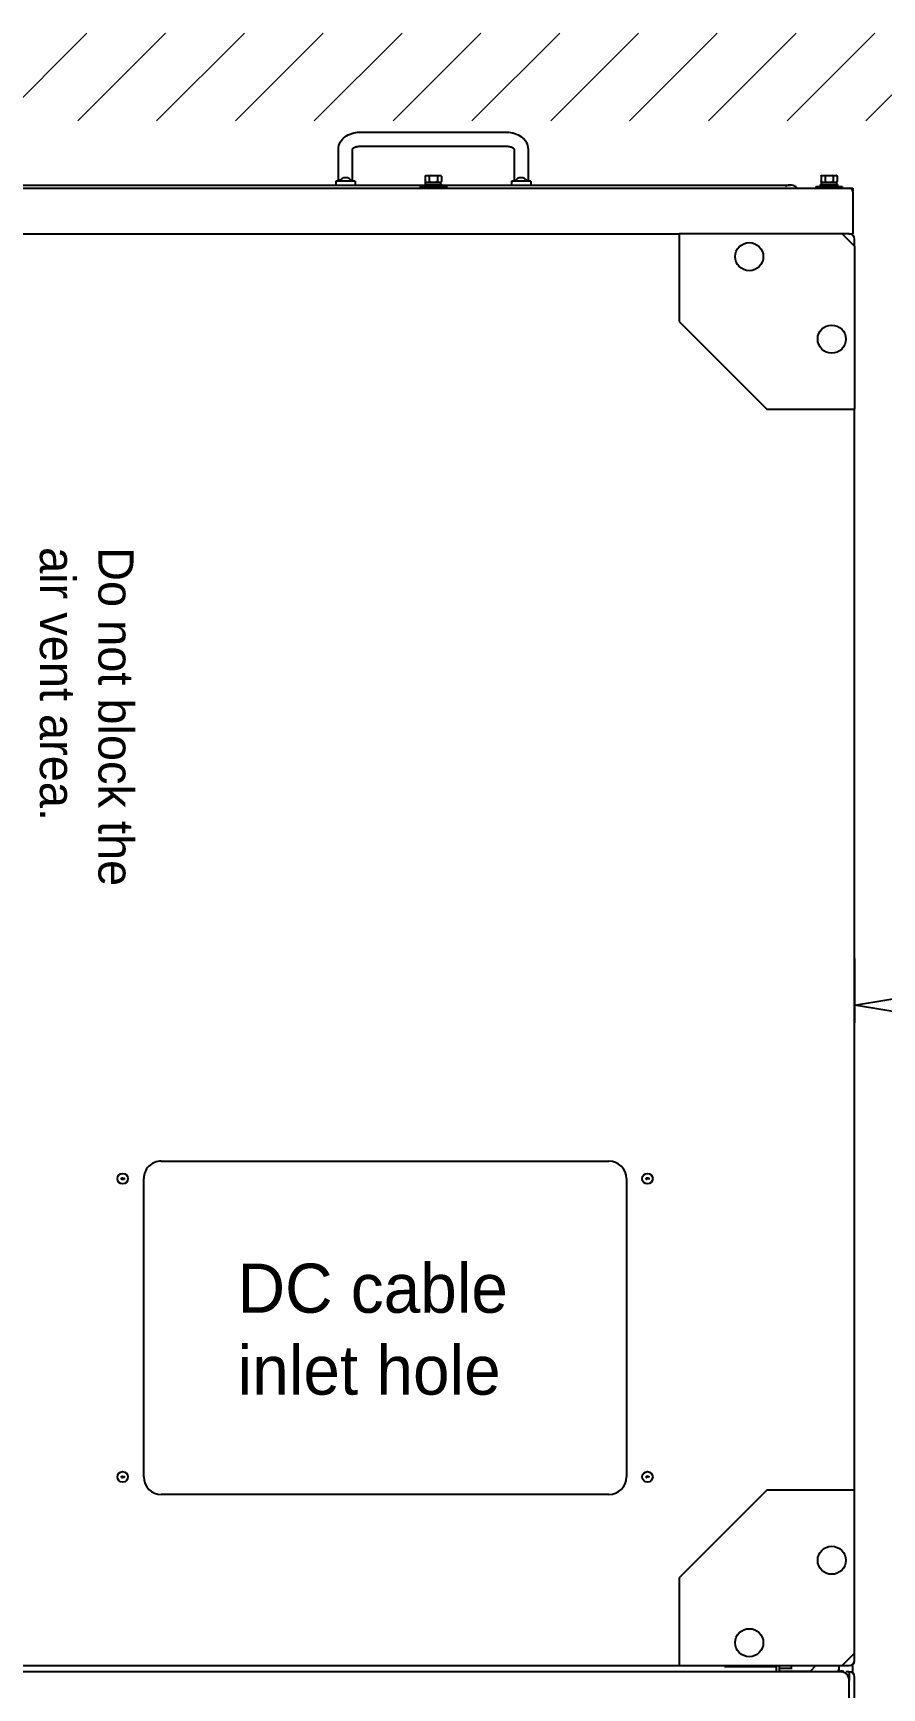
# Model space of a CAD drawing. Header units: inches. Extents: x -4705 to 38647, y 7098 to 31800.
# Drawn here: x 17848 to 18331, y 27881 to 28824 of the extents above; entities that cross this region are included whole.
import ezdxf

# ---------------------------------------------------------------- set-up
doc = ezdxf.new("R2010")
doc.units = ezdxf.units.IN
doc.header["$LTSCALE"] = 10
doc.header["$MEASUREMENT"] = 0
doc.layers.get('0').update_dxf_attribs({"lineweight": 0})
doc.layers.get('Defpoints').update_dxf_attribs({"lineweight": 0})
doc.layers.add('DIM', color=7, linetype='Continuous')
doc.styles.add('DWGTransNewTextStyle', font='SourceHanSansCN-Normal.ttf')
doc.styles.get("Standard").update_dxf_attribs({"font": 'SourceHanSansCN-Normal.ttf'})
doc.dimstyles.get("Standard").update_dxf_attribs({"dimtxt": 60, "dimasz": 30, "dimexe": 0.18, "dimexo": 0.0625, "dimgap": 5, "dimtad": 0, "dimtoh": 1, "dimdec": 0, "dimdsep": 46, "dimtxsty": 'Standard', "dimblk": 'CLOSEDBLANK', "dimcen": 0.09, "dimadec": 0, "dimazin": 0, "dimtfac": 1, "dimtdec": 0, "dimtofl": 0, "dimtmove": 0, "dimatfit": 3, "dimldrblk": 'CLOSEDBLANK', "dimfxl": 1, "dimtolj": 1, "dimtzin": 0, "dimarcsym": 0})

# ---------------------------------------------------------------- blocks, each defined once
blk = doc.blocks.new('xc-pcs-01')
at = {"color": 7, "linetype": 'Continuous'}
for p, q in [((57.92, 832.93), (64.99, 840)), ((64.99, 840), (60.92, 840)), ((64.99, 840), (157.92, 840)), ((157.92, 790), (157.92, 840)), ((773.92, 840), (157.92, 840)), ((773.92, 840), (773.92, 790)), ((866.85, 840), (773.92, 840)), ((870.92, 840), (866.85, 840)), ((866.85, 840), (873.92, 832.93)), ((897.42, 840), (880.42, 840)), ((24.98, 830.12), (24.68, 829.82)), ((24.98, 830.12), (28.12, 830.12)), ((28.42, 829.82), (28.12, 830.12)), ((29.82, 820.5), (29.82, 830.5)), ((30.92, 830.5), (29.82, 830.5)), ((30.92, 818), (30.92, 833)), ((30.92, 833), (31.92, 833)), ((31.92, -239), (31.92, 839)), ((31.92, 839), (33.42, 839)), ((33.92, 839), (57.92, 839)), ((57.92, 837), (57.92, 839)), ((57.92, 837), (57.92, 832.93)), ((57.92, 832.93), (57.92, 740)), ((878.32, 839), (873.92, 839)), ((873.92, 832.93), (873.92, 837)), ((873.92, 740), (873.92, 832.93)), ((873.92, 831), (876.42, 831)), ((877.04, 832), (877.19, 832.36)), ((877.04, 831), (877.04, 832)), ((877.42, 837), (877.42, 835)), ((877.42, 837), (882.42, 837)), ((877.42, 832), (877.42, -232)), ((879.42, 837), (879.42, 835.89)), ((900.42, 837), (882.42, 837)), ((24.68, 821.18), (24.68, 829.82)), ((24.98, 820.88), (24.68, 821.18)), ((24.98, 827.81), (28.12, 827.81)), ((24.98, 823.19), (28.12, 823.19)), ((24.98, 820.88), (28.12, 820.88)), ((28.42, 821.18), (28.12, 820.88)), ((29.82, 829.87), (28.42, 829.87)), ((28.42, 821.12), (28.42, 829.87)), ((29.82, 821.12), (28.42, 821.12)), ((30.92, 820.5), (29.82, 820.5)), ((30.92, 818), (31.92, 818)), ((876.92, 815), (873.92, 818)), ((877.42, 815), (876.92, 815)), ((877.04, 797), (877.04, 815)), ((30.12, 605), (30.12, 803.45)), ((875.92, 804), (873.92, 804)), ((875.42, 797), (875.42, 804)), ((874.42, 797), (877.42, 797)), ((874.42, 765.96), (874.42, 795.28)), ((874.42, 795.28), (877.42, 795.28)), ((107.92, 740), (157.92, 790)), ((773.92, 790), (823.92, 740)), ((57.92, -140), (57.92, 740)), ((57.92, 740), (107.92, 740)), ((823.92, 740), (833.92, 740)), ((833.92, 740), (863.92, 740)), ((863.92, 740), (873.92, 740)), ((873.92, 736), (873.92, 740)), ((873.92, -136), (873.92, 736)), ((596.02, 722.65), (596.02, 722.8)), ((596.02, 722.8), (596.82, 722.8)), ((596.74, 722.4), (596.02, 722.65)), ((596.02, 722.15), (596.74, 722.4)), ((596.02, 722), (596.02, 722.15)), ((596.82, 722), (596.02, 722)), ((596.02, 721.6), (596.04, 721.68)), ((596.02, 721.53), (596.02, 721.6)), ((596.04, 721.45), (596.02, 721.53)), ((596.04, 721.68), (596.09, 721.77)), ((596.09, 721.37), (596.04, 721.45)), ((596.09, 721.77), (596.16, 721.82)), ((596.16, 721.32), (596.09, 721.37)), ((596.12, 721.67), (596.11, 721.62)), ((596.11, 721.62), (596.11, 721.52)), ((596.11, 721.52), (596.12, 721.47)), ((596.16, 721.72), (596.12, 721.67)), ((596.12, 721.47), (596.16, 721.42)), ((596.16, 721.82), (596.24, 721.85)), ((596.21, 721.75), (596.16, 721.72)), ((596.16, 721.42), (596.21, 721.38)), ((596.21, 721.3), (596.16, 721.32)), ((596.82, 722.7), (596.19, 722.7)), ((596.19, 722.7), (596.82, 722.47)), ((596.82, 722.33), (596.19, 722.1)), ((596.19, 722.1), (596.82, 722.1)), ((596.26, 721.77), (596.21, 721.75)), ((596.21, 721.38), (596.21, 721.3)), ((596.24, 721.85), (596.36, 721.87)), ((596.36, 721.78), (596.26, 721.77)), ((596.31, 721.6), (596.33, 721.68)), ((596.31, 721.52), (596.31, 721.6)), ((596.33, 721.43), (596.31, 721.52)), ((596.33, 721.68), (596.39, 721.78)), ((596.38, 721.35), (596.33, 721.43)), ((596.36, 721.87), (596.48, 721.87)), ((596.39, 721.78), (596.36, 721.78)), ((596.43, 721.3), (596.38, 721.35)), ((596.41, 721.67), (596.39, 721.62)), ((596.39, 721.62), (596.39, 721.5)), ((596.39, 721.5), (596.41, 721.45)), ((596.45, 721.72), (596.41, 721.67)), ((596.41, 721.45), (596.45, 721.4)), ((596.51, 721.27), (596.43, 721.3)), ((596.48, 721.75), (596.45, 721.72)), ((596.45, 721.4), (596.48, 721.37)), ((596.48, 721.87), (596.6, 721.85)), ((596.53, 721.77), (596.48, 721.75)), ((596.48, 721.37), (596.53, 721.35)), ((596.6, 721.27), (596.51, 721.27)), ((596.58, 721.77), (596.53, 721.77)), ((596.53, 721.35), (596.58, 721.35)), ((596.63, 721.75), (596.58, 721.77)), ((596.58, 721.35), (596.63, 721.37)), ((596.6, 721.85), (596.68, 721.82)), ((596.68, 721.3), (596.6, 721.27)), ((596.68, 721.72), (596.63, 721.75)), ((596.63, 721.37), (596.68, 721.4)), ((596.68, 721.82), (596.75, 721.77)), ((596.72, 721.67), (596.68, 721.72)), ((596.68, 721.4), (596.72, 721.45)), ((596.75, 721.35), (596.68, 721.3)), ((596.74, 721.62), (596.72, 721.67)), ((596.72, 721.45), (596.74, 721.5)), ((596.74, 721.5), (596.74, 721.62)), ((596.75, 721.77), (596.8, 721.68)), ((596.8, 721.43), (596.75, 721.35)), ((596.8, 721.68), (596.82, 721.6)), ((596.82, 721.52), (596.8, 721.43)), ((596.82, 722.8), (596.82, 722.7)), ((596.82, 722.47), (596.82, 722.33)), ((596.82, 722.1), (596.82, 722)), ((596.82, 721.6), (596.82, 721.52)), ((766.02, 722.65), (766.02, 722.8)), ((766.02, 722.8), (766.82, 722.8)), ((766.74, 722.4), (766.02, 722.65)), ((766.02, 722.15), (766.74, 722.4)), ((766.02, 722), (766.02, 722.15)), ((766.82, 722), (766.02, 722)), ((766.02, 721.6), (766.04, 721.68)), ((766.02, 721.53), (766.02, 721.6)), ((766.04, 721.45), (766.02, 721.53)), ((766.04, 721.68), (766.09, 721.77)), ((766.09, 721.37), (766.04, 721.45)), ((766.09, 721.77), (766.16, 721.82)), ((766.16, 721.32), (766.09, 721.37)), ((766.12, 721.67), (766.11, 721.62)), ((766.11, 721.62), (766.11, 721.52)), ((766.11, 721.52), (766.12, 721.47)), ((766.16, 721.72), (766.12, 721.67)), ((766.12, 721.47), (766.16, 721.42)), ((766.16, 721.82), (766.24, 721.85)), ((766.21, 721.75), (766.16, 721.72)), ((766.16, 721.42), (766.21, 721.38)), ((766.21, 721.3), (766.16, 721.32)), ((766.82, 722.7), (766.19, 722.7)), ((766.19, 722.7), (766.82, 722.47)), ((766.82, 722.33), (766.19, 722.1)), ((766.19, 722.1), (766.82, 722.1)), ((766.26, 721.77), (766.21, 721.75)), ((766.21, 721.38), (766.21, 721.3)), ((766.24, 721.85), (766.36, 721.87)), ((766.36, 721.78), (766.26, 721.77)), ((766.31, 721.6), (766.33, 721.68)), ((766.31, 721.52), (766.31, 721.6)), ((766.33, 721.43), (766.31, 721.52)), ((766.33, 721.68), (766.39, 721.78)), ((766.38, 721.35), (766.33, 721.43)), ((766.36, 721.87), (766.48, 721.87)), ((766.39, 721.78), (766.36, 721.78)), ((766.43, 721.3), (766.38, 721.35)), ((766.41, 721.67), (766.39, 721.62)), ((766.39, 721.62), (766.39, 721.5)), ((766.39, 721.5), (766.41, 721.45)), ((766.45, 721.72), (766.41, 721.67)), ((766.41, 721.45), (766.45, 721.4)), ((766.51, 721.27), (766.43, 721.3)), ((766.48, 721.75), (766.45, 721.72)), ((766.45, 721.4), (766.48, 721.37)), ((766.48, 721.87), (766.6, 721.85)), ((766.53, 721.77), (766.48, 721.75)), ((766.48, 721.37), (766.53, 721.35)), ((766.6, 721.27), (766.51, 721.27)), ((766.58, 721.77), (766.53, 721.77)), ((766.53, 721.35), (766.58, 721.35)), ((766.63, 721.75), (766.58, 721.77)), ((766.58, 721.35), (766.63, 721.37)), ((766.6, 721.85), (766.68, 721.82)), ((766.68, 721.3), (766.6, 721.27)), ((766.68, 721.72), (766.63, 721.75)), ((766.63, 721.37), (766.68, 721.4)), ((766.68, 721.82), (766.75, 721.77)), ((766.72, 721.67), (766.68, 721.72)), ((766.68, 721.4), (766.72, 721.45)), ((766.75, 721.35), (766.68, 721.3)), ((766.74, 721.62), (766.72, 721.67)), ((766.72, 721.45), (766.74, 721.5)), ((766.74, 721.5), (766.74, 721.62)), ((766.75, 721.77), (766.8, 721.68)), ((766.8, 721.43), (766.75, 721.35)), ((766.8, 721.68), (766.82, 721.6)), ((766.82, 721.52), (766.8, 721.43)), ((766.82, 722.8), (766.82, 722.7)), ((766.82, 722.47), (766.82, 722.33)), ((766.82, 722.1), (766.82, 722)), ((766.82, 721.6), (766.82, 721.52)), ((9.66, 654), (27.92, 654)), ((27.92, 655.5), (27.92, 644.5)), ((27.92, 655.5), (30.12, 655.5)), ((0, 558), (0, 642)), ((8, 558), (8, 642)), ((9.66, 646), (27.92, 646)), ((27.92, 644.5), (30.12, 644.5)), ((24.98, 604.62), (24.68, 604.32)), ((24.68, 595.68), (24.68, 604.32)), ((24.98, 604.62), (28.12, 604.62)), ((28.42, 604.32), (28.12, 604.62)), ((29.82, 604.37), (28.42, 604.37)), ((28.42, 595.62), (28.42, 604.37)), ((29.82, 595), (29.82, 605)), ((30.92, 605), (29.82, 605)), ((30.92, 592.5), (30.92, 607.5)), ((30.92, 607.5), (31.92, 607.5)), ((24.98, 595.38), (24.68, 595.68)), ((24.98, 602.31), (28.12, 602.31)), ((24.98, 597.69), (28.12, 597.69)), ((24.98, 595.38), (28.12, 595.38)), ((28.42, 595.68), (28.12, 595.38)), ((29.82, 595.62), (28.42, 595.62)), ((30.92, 595), (29.82, 595)), ((30.12, 158), (30.12, 595)), ((30.92, 592.5), (31.92, 592.5)), ((27.92, 554), (9.66, 554)), ((27.92, 555.5), (27.92, 544.5)), ((27.92, 555.5), (30.12, 555.5)), ((27.92, 546), (9.66, 546)), ((27.92, 544.5), (30.12, 544.5)), ((596.02, 423.8), (596.82, 423.8)), ((596.02, 423.65), (596.02, 423.8)), ((596.74, 423.4), (596.02, 423.65)), ((596.02, 423.15), (596.74, 423.4)), ((596.02, 423), (596.02, 423.15)), ((596.82, 423), (596.02, 423)), ((596.02, 422.6), (596.04, 422.68)), ((596.02, 422.53), (596.02, 422.6)), ((596.04, 422.45), (596.02, 422.53)), ((596.04, 422.68), (596.09, 422.77)), ((596.09, 422.37), (596.04, 422.45)), ((596.09, 422.77), (596.16, 422.82)), ((596.16, 422.32), (596.09, 422.37)), ((596.12, 422.67), (596.11, 422.62)), ((596.11, 422.62), (596.11, 422.52)), ((596.11, 422.52), (596.12, 422.47)), ((596.16, 422.72), (596.12, 422.67)), ((596.12, 422.47), (596.16, 422.42)), ((596.16, 422.82), (596.24, 422.85)), ((596.21, 422.75), (596.16, 422.72)), ((596.16, 422.42), (596.21, 422.38)), ((596.21, 422.3), (596.16, 422.32)), ((596.82, 423.7), (596.19, 423.7)), ((596.19, 423.7), (596.82, 423.47)), ((596.82, 423.33), (596.19, 423.1)), ((596.19, 423.1), (596.82, 423.1)), ((596.26, 422.77), (596.21, 422.75)), ((596.21, 422.38), (596.21, 422.3)), ((596.24, 422.85), (596.36, 422.87)), ((596.36, 422.78), (596.26, 422.77)), ((596.31, 422.6), (596.33, 422.68)), ((596.31, 422.52), (596.31, 422.6)), ((596.33, 422.43), (596.31, 422.52)), ((596.33, 422.68), (596.39, 422.78)), ((596.38, 422.35), (596.33, 422.43)), ((596.36, 422.87), (596.48, 422.87)), ((596.39, 422.78), (596.36, 422.78)), ((596.43, 422.3), (596.38, 422.35)), ((596.41, 422.67), (596.39, 422.62)), ((596.39, 422.62), (596.39, 422.5)), ((596.39, 422.5), (596.41, 422.45)), ((596.45, 422.72), (596.41, 422.67)), ((596.41, 422.45), (596.45, 422.4)), ((596.51, 422.27), (596.43, 422.3)), ((596.48, 422.75), (596.45, 422.72)), ((596.45, 422.4), (596.48, 422.37)), ((596.48, 422.87), (596.6, 422.85)), ((596.53, 422.77), (596.48, 422.75)), ((596.48, 422.37), (596.53, 422.35)), ((596.6, 422.27), (596.51, 422.27)), ((596.58, 422.77), (596.53, 422.77)), ((596.53, 422.35), (596.58, 422.35)), ((596.63, 422.75), (596.58, 422.77)), ((596.58, 422.35), (596.63, 422.37)), ((596.6, 422.85), (596.68, 422.82)), ((596.68, 422.3), (596.6, 422.27)), ((596.68, 422.72), (596.63, 422.75)), ((596.63, 422.37), (596.68, 422.4)), ((596.68, 422.82), (596.75, 422.77)), ((596.72, 422.67), (596.68, 422.72)), ((596.68, 422.4), (596.72, 422.45)), ((596.75, 422.35), (596.68, 422.3)), ((596.74, 422.62), (596.72, 422.67)), ((596.72, 422.45), (596.74, 422.5)), ((596.74, 422.5), (596.74, 422.62)), ((596.75, 422.77), (596.8, 422.68)), ((596.8, 422.43), (596.75, 422.35)), ((596.8, 422.68), (596.82, 422.6)), ((596.82, 422.52), (596.8, 422.43)), ((596.82, 423.8), (596.82, 423.7)), ((596.82, 423.47), (596.82, 423.33)), ((596.82, 423.1), (596.82, 423)), ((596.82, 422.6), (596.82, 422.52)), ((766.02, 423.8), (766.82, 423.8)), ((766.02, 423.65), (766.02, 423.8)), ((766.74, 423.4), (766.02, 423.65)), ((766.02, 423.15), (766.74, 423.4)), ((766.02, 423), (766.02, 423.15)), ((766.82, 423), (766.02, 423)), ((766.02, 422.6), (766.04, 422.68)), ((766.02, 422.53), (766.02, 422.6)), ((766.04, 422.45), (766.02, 422.53)), ((766.04, 422.68), (766.09, 422.77)), ((766.09, 422.37), (766.04, 422.45)), ((766.09, 422.77), (766.16, 422.82)), ((766.16, 422.32), (766.09, 422.37)), ((766.12, 422.67), (766.11, 422.62)), ((766.11, 422.62), (766.11, 422.52)), ((766.11, 422.52), (766.12, 422.47)), ((766.16, 422.72), (766.12, 422.67)), ((766.12, 422.47), (766.16, 422.42)), ((766.16, 422.82), (766.24, 422.85)), ((766.21, 422.75), (766.16, 422.72)), ((766.16, 422.42), (766.21, 422.38)), ((766.21, 422.3), (766.16, 422.32)), ((766.82, 423.7), (766.19, 423.7)), ((766.19, 423.7), (766.82, 423.47)), ((766.82, 423.33), (766.19, 423.1)), ((766.19, 423.1), (766.82, 423.1)), ((766.26, 422.77), (766.21, 422.75)), ((766.21, 422.38), (766.21, 422.3)), ((766.24, 422.85), (766.36, 422.87)), ((766.36, 422.78), (766.26, 422.77)), ((766.31, 422.6), (766.33, 422.68)), ((766.31, 422.52), (766.31, 422.6)), ((766.33, 422.43), (766.31, 422.52)), ((766.33, 422.68), (766.39, 422.78)), ((766.38, 422.35), (766.33, 422.43)), ((766.36, 422.87), (766.48, 422.87)), ((766.39, 422.78), (766.36, 422.78)), ((766.43, 422.3), (766.38, 422.35)), ((766.41, 422.67), (766.39, 422.62)), ((766.39, 422.62), (766.39, 422.5)), ((766.39, 422.5), (766.41, 422.45)), ((766.45, 422.72), (766.41, 422.67)), ((766.41, 422.45), (766.45, 422.4)), ((766.51, 422.27), (766.43, 422.3)), ((766.48, 422.75), (766.45, 422.72)), ((766.45, 422.4), (766.48, 422.37)), ((766.48, 422.87), (766.6, 422.85)), ((766.53, 422.77), (766.48, 422.75)), ((766.48, 422.37), (766.53, 422.35)), ((766.6, 422.27), (766.51, 422.27)), ((766.58, 422.77), (766.53, 422.77)), ((766.53, 422.35), (766.58, 422.35)), ((766.63, 422.75), (766.58, 422.77)), ((766.58, 422.35), (766.63, 422.37)), ((766.6, 422.85), (766.68, 422.82)), ((766.68, 422.3), (766.6, 422.27)), ((766.68, 422.72), (766.63, 422.75)), ((766.63, 422.37), (766.68, 422.4)), ((766.68, 422.82), (766.75, 422.77)), ((766.72, 422.67), (766.68, 422.72)), ((766.68, 422.4), (766.72, 422.45)), ((766.75, 422.35), (766.68, 422.3)), ((766.74, 422.62), (766.72, 422.67)), ((766.72, 422.45), (766.74, 422.5)), ((766.74, 422.5), (766.74, 422.62)), ((766.75, 422.77), (766.8, 422.68)), ((766.8, 422.43), (766.75, 422.35)), ((766.8, 422.68), (766.82, 422.6)), ((766.82, 422.52), (766.8, 422.43)), ((766.82, 423.8), (766.82, 423.7)), ((766.82, 423.47), (766.82, 423.33)), ((766.82, 423.1), (766.82, 423)), ((766.82, 422.6), (766.82, 422.52))]:
    blk.add_line(p, q, dxfattribs=at)
at = {"color": 1, "linetype": 'Continuous'}
for p, q in [((596.42, 710), (766.42, 710)), ((586.42, 445), (586.42, 700)), ((776.42, 700), (776.42, 445)), ((766.42, 435), (596.42, 435))]:
    blk.add_line(p, q, dxfattribs=at)
for centre in [(117.92, 827), (813.92, 827), (70.92, 780), (860.92, 780)]:
    blk.add_circle(centre, 8, dxfattribs=at)
at = {"color": 7, "linetype": 'Continuous'}
for centre in [(596.42, 722), (766.42, 722), (596.42, 423), (766.42, 423)]:
    blk.add_circle(centre, 3, dxfattribs=at)
for centre, radius, start, end in [((60.92, 837), 3, 90, 180), ((870.92, 837), 3, 0, 90), ((871.42, 837.5), 2.5, 0, 90), ((880.42, 837), 3, 90, 180), ((33.92, 837), 2, 90, 180), ((876.42, 829.5), 1.5, 47.9127, 90), ((882.75, 831.99), 5.71, 160.10205, 179.94054), ((882.42, 832), 5, 90, 180), ((881.68, 831.75), 5.28, 107.11173, 112.0158), ((881.37, 833.24), 3.76, 103.93267, 109.20114), ((26.7, 828.26), 2.53, 142.26568, 142.97577), ((26.35, 828.21), 2.6, 37.03547, 38.69171), ((26.3, 822.82), 2.65, 321.31748, 322.26359), ((26.4, 822.74), 2.53, 322.26572, 322.97577), ((35.12, 803.45), 5, 130.66315, 214.31104), ((874.42, 797.5), 2.5, 258.30471, 270), ((874.42, 797.5), 0.5, 240, 270), ((29.92, 650), 4, 120, 240), ((26.7, 602.76), 2.53, 142.26568, 142.97577), ((26.35, 602.71), 2.6, 37.03547, 38.69171), ((26.3, 597.32), 2.65, 321.31748, 322.26359), ((26.4, 597.24), 2.53, 322.26572, 322.97577), ((29.92, 550), 4, 120, 240)]:
    blk.add_arc(centre, radius, start, end, dxfattribs=at)
at = {"color": 1, "linetype": 'Continuous'}
for centre, start, end in [((596.42, 700), 90, 180), ((766.42, 700), 0, 90), ((596.42, 445), 180, 270), ((766.42, 445), 270, 0)]:
    blk.add_arc(centre, 10, start, end, dxfattribs=at)
at = {"color": 7, "linetype": 'Continuous'}
for points in [[(24.98, 830.12), (24.88, 830.02), (24.79, 829.91), (24.7, 829.8)], [(28.12, 830.12), (28.21, 830.03), (28.3, 829.94), (28.37, 829.84)], [(24.68, 828.15), (24.77, 828.03), (24.87, 827.92), (24.98, 827.81)], [(24.98, 827.81), (24.87, 827.59), (24.77, 827.36), (24.68, 827.13)], [(24.68, 823.87), (24.77, 823.64), (24.87, 823.41), (24.98, 823.19)], [(24.98, 823.19), (24.87, 823.08), (24.77, 822.97), (24.68, 822.85)], [(24.68, 821.22), (24.77, 821.1), (24.87, 820.99), (24.98, 820.88)], [(28.42, 828.15), (28.33, 828.03), (28.23, 827.92), (28.12, 827.81)], [(28.12, 827.81), (28.23, 827.59), (28.33, 827.36), (28.42, 827.13)], [(28.42, 823.87), (28.33, 823.64), (28.23, 823.41), (28.12, 823.19)], [(28.12, 823.19), (28.23, 823.08), (28.33, 822.97), (28.42, 822.85)], [(28.37, 821.16), (28.3, 821.06), (28.21, 820.97), (28.12, 820.88)], [(24.98, 604.62), (24.88, 604.52), (24.79, 604.41), (24.7, 604.3)], [(28.12, 604.62), (28.21, 604.53), (28.3, 604.44), (28.37, 604.34)], [(24.68, 602.65), (24.77, 602.53), (24.87, 602.42), (24.98, 602.31)], [(24.98, 602.31), (24.87, 602.09), (24.77, 601.86), (24.68, 601.63)], [(24.68, 598.37), (24.77, 598.14), (24.87, 597.91), (24.98, 597.69)], [(24.98, 597.69), (24.87, 597.58), (24.77, 597.47), (24.68, 597.35)], [(24.68, 595.72), (24.77, 595.6), (24.87, 595.49), (24.98, 595.38)], [(28.42, 602.65), (28.33, 602.53), (28.23, 602.42), (28.12, 602.31)], [(28.12, 602.31), (28.23, 602.09), (28.33, 601.86), (28.42, 601.63)], [(28.42, 598.37), (28.33, 598.14), (28.23, 597.91), (28.12, 597.69)], [(28.12, 597.69), (28.23, 597.58), (28.33, 597.47), (28.42, 597.35)], [(28.37, 595.66), (28.3, 595.56), (28.21, 595.47), (28.12, 595.38)]]:
    blk.add_open_spline(points, degree=3, dxfattribs=at)
for points, knots in [([(877.37, 833.91), (877.37, 833.7), (877.44, 833.22), (877.64, 832.79), (877.77, 832.58)], [0, 0, 0, 0, 0.464828, 1, 1, 1, 1]), ([(880.13, 836.79), (880, 836.74), (879.74, 836.64), (879.49, 836.51), (879.37, 836.43)], [0, 0, 0, 0, 0.497315, 1, 1, 1, 1]), ([(0, 642), (0, 644.9), (1.26, 649.41), (5.55, 653.27), (8.31, 654), (9.66, 654)], [0, 0, 0, 0, 0.515995, 0.760736, 1, 1, 1, 1]), ([(8, 642), (8, 642.66), (8.12, 643.62), (8.56, 644.74), (8.87, 645.35), (9.29, 645.74), (9.39, 645.92), (9.7, 646), (9.66, 646)], [0, 0, 0, 0, 0.440728, 0.633581, 0.791848, 0.905314, 0.970568, 1, 1, 1, 1]), ([(9.66, 546), (8.31, 546), (5.55, 546.73), (1.26, 550.59), (0, 555.1), (0, 558)], [0, 0, 0, 0, 0.239262, 0.48401, 1, 1, 1, 1]), ([(9.66, 554), (9.7, 554), (9.39, 554.08), (9.29, 554.26), (8.87, 554.65), (8.56, 555.26), (8.12, 556.38), (8, 557.34), (8, 558)], [0, 0, 0, 0, 0.029453, 0.0947, 0.208177, 0.366447, 0.559293, 1, 1, 1, 1])]:
    blk.add_open_spline(points, degree=3, knots=knots, dxfattribs=at)
at = {"color": 2, "lineweight": 0, "insert": (719.92, 488.52), "char_height": 28, "width": 213.0548, "attachment_point": 7, "rotation": 90, "style": 'DWGTransNewTextStyle'}
blk.add_mtext('DC cable inlet hole', dxfattribs=at)
at = {"color": 2, "lineweight": 0, "insert": (236.46, 375.6), "char_height": 20, "width": 211.047, "attachment_point": 7, "style": 'DWGTransNewTextStyle'}
blk.add_mtext('Do not block the air vent area.', dxfattribs=at)
blk = doc.blocks.new('pcs01')
at = {"layer": 'DIM', "color": 0, "rotation": 180}
blk.add_blockref('xc-pcs-01', (0, 600), dxfattribs=at)
blk = doc.blocks.new('_ClosedBlank')
at = {"color": 0, "linetype": 'ByBlock', "lineweight": -2}
for p, q in [((-1, 0.167), (0, 0)), ((-1, 0.167), (-1, -0.167)), ((0, 0), (-1, -0.167))]:
    blk.add_line(p, q, dxfattribs=at)
blk = doc.blocks.new('*D55')
at = {"color": 0, "lineweight": -2, "ltscale": 30, "transparency": 16777216}
for p, q in [((18315.76, 28296.27), (18315.76, 28259.61)), ((18929.24, 28207), (18929.24, 28279.61)), ((18375.76, 28269.61), (18453.2, 28269.61)), ((18869.24, 28269.61), (18791.8, 28269.61))]:
    blk.add_line(p, q, dxfattribs=at)
at = {"layer": 'Defpoints', "color": 0, "transparency": 16777216}
for p in [(18315.76, 28301.27), (18929.24, 28269.61), (18929.24, 28202)]:
    blk.add_point(p, dxfattribs=at)
at = {"color": 0, "lineweight": -2, "transparency": 16777216, "xscale": 60, "yscale": 60, "zscale": 60, "rotation": 180}
blk.add_blockref('_ClosedBlank', (18315.76, 28269.61), dxfattribs=at)
at = {"color": 0, "lineweight": -2, "transparency": 16777216, "xscale": 60, "yscale": 60, "zscale": 60}
blk.add_blockref('_ClosedBlank', (18929.24, 28269.61), dxfattribs=at)
at = {"color": 0, "ltscale": 50, "transparency": 16777216, "insert": (18622.5, 28269.61), "char_height": 100, "attachment_point": 5}
blk.add_mtext('\\A1;≥360', dxfattribs=at)
blk = doc.blocks.new('_DotSmall')
at = {"color": 0, "linetype": 'ByBlock', "const_width": 0.5}
blk.add_lwpolyline([(-0.0625, 0, 1), (0.0625, 0, 1)], format="xyb", close=True, dxfattribs=at)

msp = doc.modelspace()

# ---------------------------------------------------------------- hatches: boundary and pattern name
h = msp.add_hatch()
h.set_pattern_fill('ANSI31', scale=10)
h.set_pattern_definition([(45, (9921.96, 30655.774), (-22.45064, 22.45064), [])])
h.paths.add_polyline_path([(16966.883, 28773.686), (18416.883, 28773.686), (18416.883, 26673.686), (16966.883, 26673.686)], flags=16)
h.paths.add_polyline_path([(16916.883, 28823.686), (18466.883, 28823.686), (18466.883, 26488.648), (16916.883, 26488.648)])

# ---------------------------------------------------------------- block references
at = {"layer": 'DIM', "rotation": 90}
msp.add_blockref('pcs01', (18075.76, 28767.19), dxfattribs=at)

# ---------------------------------------------------------------- dimensions: what is measured, and where the dimension line sits
at = {"color": 0, "ltscale": 30}
dim = msp.add_linear_dim(base=(18929.239, 28269.612), p1=(18315.76, 28301.269), p2=(18929.239, 28202.005), text='≥360', dimstyle='Standard', override={"dimtxt": 100, "dimasz": 60, "dimexe": 10, "dimexo": 5, "dimgap": 4, "dimzin": 0, "dimtxsty": 'Standard', "dimcen": 5.0292, "dimatfit": 2, "dimldrblk": 'DotSmall'}, dxfattribs=at)
dim.commit()
dim.dimension.update_dxf_attribs({"geometry": '*D55', "text_midpoint": (18622.499, 28269.612)})

doc.saveas('drawing.dxf')
